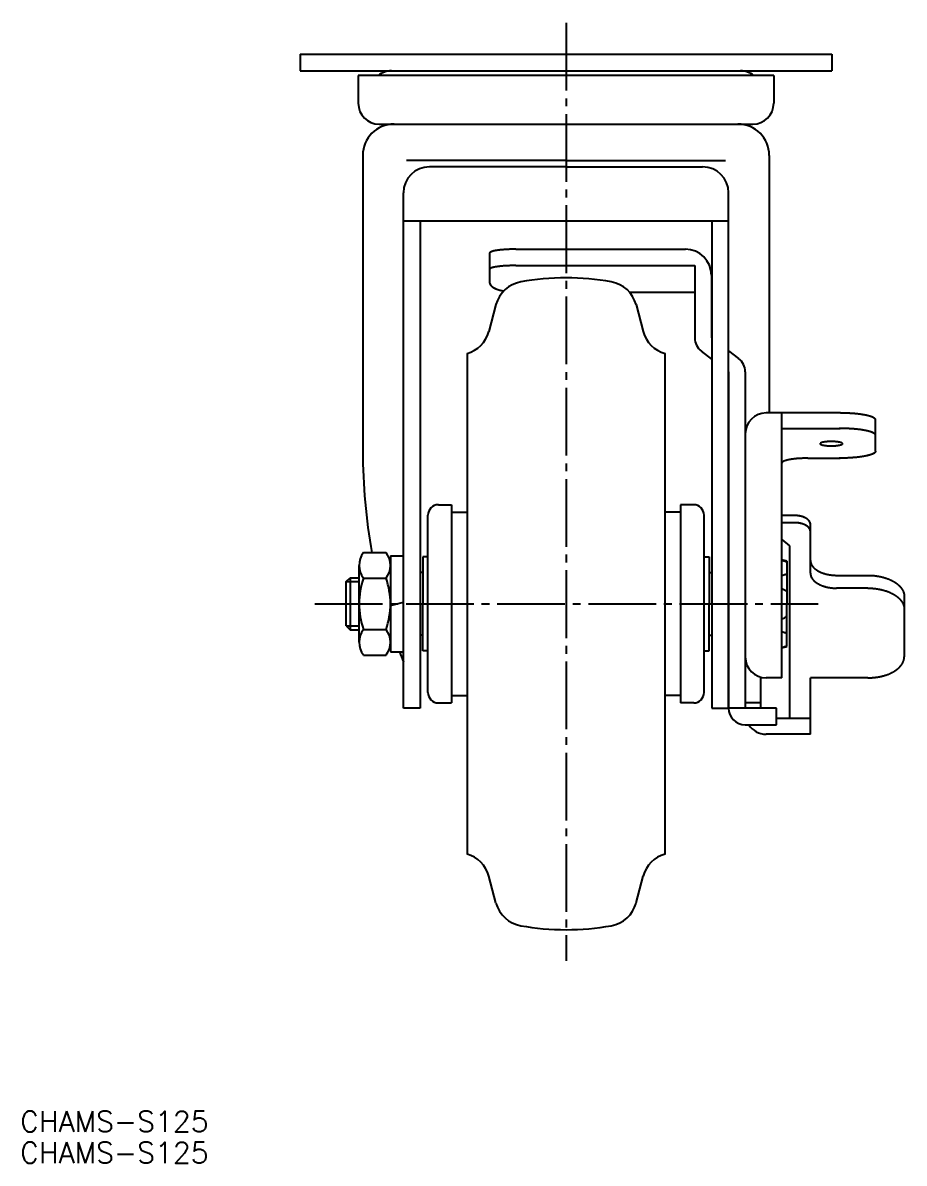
# Model space of a CAD drawing. Extents: x -36 to 385, y 97 to 508.
# Drawn here: x -36.3 to 132.9, y 97 to 315.7 of the extents above; entities that cross this region are included whole.
import ezdxf

# ---------------------------------------------------------------- set-up
doc = ezdxf.new("R2010")
doc.units = 0
doc.linetypes.add('CENTER', pattern=[17.5, 13, -1.5, 1.5, -1.5])
doc.layers.get('0').update_dxf_attribs({"linetype": 'CONTINUOUS'})
doc.layers.add('CENTER', color=1, linetype='CENTER')
doc.styles.get("Standard").update_dxf_attribs({"font": 'txt.shx', "bigfont": '@extfont2.shx'})

msp = doc.modelspace()

# ---------------------------------------------------------------- linework, layer by layer
at = {"color": 7, "linetype": 'CONTINUOUS'}
for p, q in [((16.99, 309.75), (118.99, 309.75)), ((16.99, 309.75), (16.99, 306.55)), ((118.99, 309.75), (118.99, 306.55)), ((16.99, 306.55), (118.99, 306.55)), ((28.12, 305.62), (28.12, 300.32)), ((107.85, 305.62), (28.12, 305.62)), ((107.85, 305.62), (107.85, 300.32)), ((32.12, 296.32), (103.85, 296.32)), ((28.99, 290.32), (28.99, 233.6)), ((67.99, 289.32), (37.39, 289.32)), ((67.99, 289.32), (98.59, 289.32)), ((106.99, 290.32), (106.99, 241.11)), ((67.99, 288.13), (41.79, 288.13)), ((67.99, 288.13), (94.19, 288.13)), ((36.79, 184.32), (36.79, 283.13)), ((99.19, 184.32), (99.19, 283.13)), ((36.79, 277.79), (99.19, 277.79)), ((39.99, 277.79), (39.99, 184.32)), ((95.99, 277.79), (95.99, 184.32)), ((53.39, 265.83), (53.39, 271.62)), ((58.39, 272.33), (90.89, 272.33)), ((58.39, 269.19), (92.69, 269.19)), ((92.69, 269.19), (92.69, 255.32)), ((95.89, 267.33), (95.89, 255.32)), ((80.14, 264.11), (92.69, 264.11)), ((54.54, 261.7), (53.16, 256.54)), ((81.44, 261.7), (82.82, 256.54)), ((95.89, 255.32), (95.99, 255.24)), ((48.99, 252.32), (48.99, 156.32)), ((86.99, 156.32), (86.99, 252.32)), ((95.99, 251.23), (93.96, 252.77)), ((99.19, 252.83), (101.12, 251.37)), ((99.19, 248.82), (99.19, 184.32)), ((102.39, 248.82), (102.39, 184.32)), ((120.59, 240.92), (106.39, 240.92)), ((109.39, 190.12), (109.39, 240.92)), ((127.39, 233.58), (127.39, 239.58)), ((109.39, 237.97), (120.59, 237.97)), ((114.39, 232.25), (120.59, 232.25)), ((43.49, 223.32), (45.99, 223.32)), ((45.99, 223.32), (45.99, 185.32)), ((89.99, 223.32), (89.99, 185.32)), ((92.49, 223.32), (89.99, 223.32)), ((41.49, 187.32), (41.49, 221.32)), ((45.99, 221.92), (48.99, 221.92)), ((89.99, 221.92), (86.99, 221.92)), ((94.49, 187.32), (94.49, 221.32)), ((111.89, 221.25), (109.39, 221.25)), ((111.89, 219.87), (109.39, 219.87)), ((114.89, 210.19), (114.89, 219.7)), ((109.39, 216.64), (110.89, 215.44)), ((110.89, 215.44), (110.89, 182.32)), ((29.11, 214.13), (33.46, 214.13)), ((34.29, 213.52), (34.29, 195.12)), ((34.29, 213.52), (36.79, 213.52)), ((40.49, 213.32), (40.49, 204.32)), ((41.49, 213.32), (40.49, 213.32)), ((94.49, 213.32), (95.49, 213.32)), ((95.49, 213.32), (95.49, 204.32)), ((110.39, 212.52), (110.39, 204.32)), ((28.29, 196.96), (28.29, 211.68)), ((40.49, 210.32), (39.99, 210.32)), ((95.49, 210.32), (95.99, 210.32)), ((110.39, 211.52), (110.39, 204.32)), ((25.79, 208.57), (26.54, 209.32)), ((25.79, 200.07), (25.79, 208.57)), ((26.54, 209.32), (26.54, 199.32)), ((26.54, 209.32), (28.29, 209.32)), ((29.11, 209.23), (33.46, 209.23)), ((119.89, 209.78), (125.89, 209.78)), ((125.89, 207.33), (119.89, 207.33)), ((132.89, 205.77), (132.89, 194.13)), ((34.29, 203.98), (36.79, 204.65)), ((40.49, 195.32), (40.49, 204.32)), ((95.49, 195.32), (95.49, 204.32)), ((110.39, 196.12), (110.39, 204.32)), ((25.79, 200.07), (26.54, 199.32)), ((26.54, 199.32), (28.29, 199.32)), ((29.11, 199.41), (33.46, 199.41)), ((40.49, 198.32), (39.99, 198.32)), ((95.49, 198.32), (95.99, 198.32)), ((34.29, 195.12), (36.79, 195.12)), ((41.49, 195.32), (40.49, 195.32)), ((94.49, 195.32), (95.49, 195.32)), ((29.11, 194.5), (33.46, 194.5)), ((105.39, 184.32), (105.39, 190.25)), ((109.39, 190.12), (106.39, 190.12)), ((125.89, 190.12), (114.89, 190.12)), ((114.89, 179.32), (114.89, 190.12)), ((45.99, 186.72), (48.99, 186.72)), ((89.99, 186.72), (86.99, 186.72)), ((39.99, 184.32), (36.79, 184.32)), ((43.49, 185.32), (45.99, 185.32)), ((92.49, 185.32), (89.99, 185.32)), ((95.99, 184.32), (99.19, 184.32)), ((108.39, 184.32), (99.19, 184.32)), ((105.39, 185.32), (102.39, 185.32)), ((108.39, 181.12), (108.39, 184.32)), ((114.89, 182.32), (108.39, 182.32)), ((102.39, 181.12), (108.39, 181.12)), ((114.89, 179.32), (106.39, 179.32)), ((54.54, 146.94), (53.16, 152.1)), ((81.44, 146.94), (82.82, 152.1))]:
    msp.add_line(p, q, dxfattribs=at)
at = {"color": 3, "linetype": 'CONTINUOUS'}
for p, q in [((25.79, 208.57), (28.29, 208.57)), ((25.79, 200.07), (28.29, 200.07))]:
    msp.add_line(p, q, dxfattribs=at)
at = {"color": 7, "linetype": 'CONTINUOUS'}
for points in [[(109.39, 212.65, -0.024605), (109.8, 212.57, -0.0739), (110.31, 212.36, -0.264449), (110.39, 212.22)], [(110.39, 210.17, -0.264449), (110.31, 210.03, -0.0739), (109.8, 209.82, -0.024605), (109.39, 209.74, -0.024605)], [(109.39, 207.23, -0.044519), (109.8, 207.07, -0.103862), (110.27, 206.7, -0.176531), (110.39, 206.37)], [(109.39, 201.41, 0.044519), (109.8, 201.57, 0.103862), (110.27, 201.94, 0.176531), (110.39, 202.27)], [(110.39, 198.47, 0.264449), (110.31, 198.61, 0.0739), (109.8, 198.82, 0.024605), (109.39, 198.9, 0.024605)], [(109.39, 195.99, 0.024605), (109.8, 196.07, 0.0739), (110.31, 196.28, 0.264449), (110.39, 196.42)]]:
    msp.add_lwpolyline(points, format="xyb", dxfattribs=at)
for points in [[(58.39, 272.33, 0), (58.33, 272.33, 0), (58.27, 272.33, 0), (58.21, 272.33, 0), (58.14, 272.33, 0), (58.08, 272.33, 0), (58.02, 272.33, 0), (57.96, 272.33, 0), (57.9, 272.32, 0), (57.84, 272.32, 0), (57.78, 272.32, 0), (57.72, 272.32, 0), (57.66, 272.32, 0), (57.59, 272.32, 0), (57.53, 272.32, 0), (57.47, 272.32, 0), (57.41, 272.31, 0), (57.35, 272.31, 0), (57.29, 272.31, 0), (57.23, 272.31, 0), (57.17, 272.31, 0), (57.12, 272.31, 0), (57.06, 272.3, 0), (57, 272.3, 0), (56.94, 272.3, 0), (56.88, 272.3, 0), (56.82, 272.29, 0), (56.76, 272.29, 0), (56.7, 272.29, 0), (56.65, 272.28, 0), (56.59, 272.28, 0), (56.53, 272.28, 0), (56.48, 272.27, 0), (56.42, 272.27, 0), (56.36, 272.27, 0), (56.31, 272.26, 0), (56.25, 272.26, 0), (56.2, 272.26, 0), (56.14, 272.25, 0), (56.09, 272.25, 0), (56.03, 272.25, 0), (55.98, 272.24, 0), (55.92, 272.24, 0), (55.87, 272.23, 0), (55.82, 272.23, 0), (55.77, 272.22, 0), (55.71, 272.22, 0), (55.66, 272.21, 0), (55.61, 272.21, 0), (55.56, 272.2, 0), (55.51, 272.2, 0), (55.46, 272.19, 0), (55.41, 272.19, 0), (55.36, 272.18, 0), (55.31, 272.18, 0), (55.27, 272.17, 0), (55.22, 272.17, 0), (55.17, 272.16, 0), (55.12, 272.16, 0), (55.08, 272.15, 0), (55.03, 272.15, 0), (54.99, 272.14, 0), (54.94, 272.13, 0), (54.9, 272.13, 0), (54.85, 272.12, 0), (54.81, 272.12, 0), (54.77, 272.11, 0), (54.73, 272.1, 0), (54.68, 272.1, 0), (54.64, 272.09, 0), (54.6, 272.08, 0), (54.56, 272.08, 0), (54.52, 272.07, 0), (54.49, 272.06, 0), (54.45, 272.06, 0), (54.41, 272.05, 0), (54.37, 272.04, 0), (54.34, 272.04, 0), (54.3, 272.03, 0), (54.27, 272.02, 0), (54.23, 272.01, 0), (54.2, 272.01, 0), (54.16, 272, 0), (54.13, 271.99, 0), (54.1, 271.99, 0), (54.07, 271.98, 0), (54.04, 271.97, 0), (54.01, 271.96, 0), (53.98, 271.95, 0), (53.95, 271.95, 0), (53.92, 271.94, 0), (53.9, 271.93, 0), (53.87, 271.93, 0), (53.84, 271.92, 0), (53.82, 271.91, 0), (53.79, 271.9, 0), (53.77, 271.89, 0), (53.75, 271.88, 0), (53.72, 271.88, 0), (53.7, 271.87, 0), (53.68, 271.86, 0), (53.66, 271.85, 0), (53.64, 271.84, 0), (53.62, 271.84, 0), (53.6, 271.83, 0), (53.59, 271.82, 0), (53.57, 271.81, 0), (53.55, 271.8, 0), (53.54, 271.79, 0), (53.52, 271.79, 0), (53.51, 271.78, 0), (53.5, 271.77, 0), (53.49, 271.76, 0), (53.47, 271.75, 0), (53.46, 271.74, 0), (53.45, 271.74, 0), (53.44, 271.73, 0), (53.43, 271.72, 0), (53.43, 271.71, 0), (53.42, 271.7, 0), (53.41, 271.69, 0), (53.41, 271.68, 0), (53.4, 271.68, 0), (53.4, 271.67, 0), (53.4, 271.66, 0), (53.39, 271.65, 0), (53.39, 271.64, 0), (53.39, 271.63, 0), (53.39, 271.62, 0)], [(58.39, 269.19, 0), (58.33, 269.19, 0), (58.27, 269.19, 0), (58.21, 269.19, 0), (58.14, 269.19, 0), (58.08, 269.19, 0), (58.02, 269.19, 0), (57.96, 269.19, 0), (57.9, 269.19, 0), (57.84, 269.19, 0), (57.78, 269.19, 0), (57.72, 269.19, 0), (57.66, 269.19, 0), (57.59, 269.19, 0), (57.53, 269.18, 0), (57.47, 269.18, 0), (57.41, 269.18, 0), (57.35, 269.18, 0), (57.29, 269.18, 0), (57.23, 269.18, 0), (57.17, 269.17, 0), (57.12, 269.17, 0), (57.06, 269.17, 0), (57, 269.17, 0), (56.94, 269.17, 0), (56.88, 269.16, 0), (56.82, 269.16, 0), (56.76, 269.16, 0), (56.7, 269.15, 0), (56.65, 269.15, 0), (56.59, 269.15, 0), (56.53, 269.14, 0), (56.48, 269.14, 0), (56.42, 269.14, 0), (56.36, 269.13, 0), (56.31, 269.13, 0), (56.25, 269.13, 0), (56.2, 269.12, 0), (56.14, 269.12, 0), (56.09, 269.12, 0), (56.03, 269.11, 0), (55.98, 269.11, 0), (55.92, 269.11, 0), (55.87, 269.1, 0), (55.82, 269.1, 0), (55.77, 269.09, 0), (55.71, 269.09, 0), (55.66, 269.08, 0), (55.61, 269.08, 0), (55.56, 269.07, 0), (55.51, 269.07, 0), (55.46, 269.06, 0), (55.41, 269.06, 0), (55.36, 269.05, 0), (55.31, 269.05, 0), (55.27, 269.04, 0), (55.22, 269.04, 0), (55.17, 269.03, 0), (55.12, 269.03, 0), (55.08, 269.02, 0), (55.03, 269.02, 0), (54.99, 269.01, 0), (54.94, 269, 0), (54.9, 269, 0), (54.85, 268.99, 0), (54.81, 268.99, 0), (54.77, 268.98, 0), (54.73, 268.98, 0), (54.68, 268.97, 0), (54.64, 268.96, 0), (54.6, 268.96, 0), (54.56, 268.95, 0), (54.52, 268.94, 0), (54.49, 268.94, 0), (54.45, 268.93, 0), (54.41, 268.92, 0), (54.37, 268.92, 0), (54.34, 268.91, 0), (54.3, 268.9, 0), (54.27, 268.9, 0), (54.23, 268.89, 0), (54.2, 268.88, 0), (54.16, 268.88, 0), (54.13, 268.87, 0), (54.1, 268.86, 0), (54.07, 268.85, 0), (54.04, 268.85, 0), (54.01, 268.84, 0), (53.98, 268.83, 0), (53.95, 268.82, 0), (53.92, 268.82, 0), (53.9, 268.81, 0), (53.87, 268.8, 0), (53.84, 268.8, 0), (53.82, 268.79, 0), (53.79, 268.78, 0), (53.77, 268.77, 0), (53.75, 268.76, 0), (53.72, 268.76, 0), (53.7, 268.75, 0), (53.68, 268.74, 0), (53.66, 268.73, 0), (53.64, 268.73, 0), (53.62, 268.72, 0), (53.6, 268.71, 0), (53.59, 268.7, 0), (53.57, 268.69, 0), (53.55, 268.68, 0), (53.54, 268.68, 0), (53.52, 268.67, 0), (53.51, 268.66, 0), (53.5, 268.65, 0), (53.49, 268.64, 0), (53.47, 268.63, 0), (53.46, 268.63, 0), (53.45, 268.62, 0), (53.44, 268.61, 0), (53.43, 268.6, 0), (53.43, 268.59, 0), (53.42, 268.58, 0), (53.41, 268.58, 0), (53.41, 268.57, 0), (53.4, 268.56, 0), (53.4, 268.55, 0), (53.4, 268.54, 0), (53.39, 268.54, 0), (53.39, 268.53, 0), (53.39, 268.52, 0), (53.39, 268.51, 0)], [(53.39, 265.83, 0), (53.39, 265.82, 0), (53.39, 265.81, 0), (53.39, 265.79, 0), (53.39, 265.78, 0), (53.39, 265.76, 0), (53.4, 265.75, 0), (53.4, 265.73, 0), (53.4, 265.72, 0), (53.4, 265.7, 0), (53.41, 265.69, 0), (53.41, 265.68, 0), (53.41, 265.66, 0), (53.42, 265.65, 0), (53.42, 265.63, 0), (53.43, 265.62, 0), (53.43, 265.6, 0), (53.44, 265.59, 0), (53.45, 265.57, 0), (53.45, 265.56, 0), (53.46, 265.55, 0), (53.47, 265.53, 0), (53.47, 265.52, 0), (53.48, 265.5, 0), (53.49, 265.49, 0), (53.5, 265.48, 0), (53.51, 265.46, 0), (53.52, 265.45, 0), (53.53, 265.43, 0), (53.54, 265.42, 0), (53.55, 265.4, 0), (53.56, 265.39, 0), (53.57, 265.38, 0), (53.58, 265.36, 0), (53.59, 265.35, 0), (53.6, 265.33, 0), (53.62, 265.32, 0), (53.63, 265.31, 0), (53.64, 265.29, 0), (53.66, 265.28, 0), (53.67, 265.27, 0), (53.68, 265.25, 0), (53.7, 265.24, 0), (53.71, 265.23, 0), (53.73, 265.21, 0), (53.74, 265.2, 0), (53.76, 265.19, 0), (53.78, 265.17, 0), (53.79, 265.16, 0), (53.81, 265.14, 0), (53.83, 265.13, 0), (53.84, 265.12, 0), (53.86, 265.11, 0), (53.88, 265.09, 0), (53.9, 265.08, 0), (53.92, 265.07, 0), (53.94, 265.05, 0), (53.95, 265.04, 0), (53.97, 265.03, 0), (53.99, 265.01, 0), (54.01, 265, 0), (54.03, 264.99, 0), (54.06, 264.98, 0), (54.08, 264.96, 0), (54.1, 264.95, 0), (54.12, 264.94, 0), (54.14, 264.93, 0), (54.16, 264.91, 0), (54.19, 264.9, 0), (54.21, 264.89, 0), (54.23, 264.88, 0), (54.26, 264.87, 0), (54.28, 264.85, 0), (54.3, 264.84, 0), (54.33, 264.83, 0), (54.35, 264.82, 0), (54.38, 264.81, 0), (54.4, 264.8, 0), (54.43, 264.78, 0), (54.46, 264.77, 0), (54.48, 264.76, 0), (54.51, 264.75, 0), (54.54, 264.74, 0), (54.56, 264.73, 0), (54.59, 264.72, 0), (54.62, 264.7, 0), (54.64, 264.69, 0), (54.67, 264.68, 0), (54.7, 264.67, 0), (54.73, 264.66, 0), (54.76, 264.65, 0), (54.79, 264.64, 0), (54.82, 264.63, 0), (54.85, 264.62, 0), (54.88, 264.61, 0), (54.91, 264.6, 0), (54.94, 264.59, 0), (54.97, 264.58, 0), (55, 264.57, 0), (55.03, 264.56, 0), (55.06, 264.55, 0), (55.09, 264.54, 0), (55.12, 264.53, 0), (55.16, 264.52, 0), (55.19, 264.51, 0), (55.22, 264.5, 0), (55.25, 264.49, 0), (55.29, 264.49, 0), (55.32, 264.48, 0), (55.35, 264.47, 0), (55.39, 264.46, 0), (55.42, 264.45, 0), (55.45, 264.44, 0), (55.49, 264.43, 0), (55.52, 264.43, 0), (55.56, 264.42, 0), (55.59, 264.41, 0), (55.63, 264.4, 0), (55.66, 264.39, 0), (55.7, 264.38, 0), (55.73, 264.38, 0), (55.77, 264.37, 0), (55.8, 264.36, 0), (55.84, 264.35, 0), (55.88, 264.35, 0), (55.91, 264.34, 0), (55.95, 264.33, 0), (55.99, 264.32, 0), (56.02, 264.32, 0)], [(127.39, 239.58, 0), (127.39, 239.6, 0), (127.39, 239.61, 0), (127.39, 239.63, 0), (127.38, 239.65, 0), (127.38, 239.66, 0), (127.37, 239.68, 0), (127.36, 239.69, 0), (127.36, 239.71, 0), (127.35, 239.73, 0), (127.34, 239.74, 0), (127.33, 239.76, 0), (127.31, 239.78, 0), (127.3, 239.79, 0), (127.29, 239.81, 0), (127.27, 239.82, 0), (127.25, 239.84, 0), (127.24, 239.86, 0), (127.22, 239.87, 0), (127.2, 239.89, 0), (127.18, 239.91, 0), (127.16, 239.92, 0), (127.14, 239.94, 0), (127.11, 239.95, 0), (127.09, 239.97, 0), (127.06, 239.98, 0), (127.04, 240, 0), (127.01, 240.01, 0), (126.98, 240.03, 0), (126.95, 240.05, 0), (126.92, 240.06, 0), (126.89, 240.08, 0), (126.86, 240.09, 0), (126.82, 240.11, 0), (126.79, 240.12, 0), (126.75, 240.14, 0), (126.72, 240.15, 0), (126.68, 240.17, 0), (126.64, 240.18, 0), (126.6, 240.2, 0), (126.56, 240.21, 0), (126.52, 240.22, 0), (126.48, 240.24, 0), (126.44, 240.25, 0), (126.39, 240.27, 0), (126.35, 240.28, 0), (126.3, 240.29, 0), (126.26, 240.31, 0), (126.21, 240.32, 0), (126.16, 240.34, 0), (126.11, 240.35, 0), (126.06, 240.36, 0), (126.01, 240.38, 0), (125.96, 240.39, 0), (125.91, 240.4, 0), (125.85, 240.41, 0), (125.8, 240.43, 0), (125.75, 240.44, 0), (125.69, 240.45, 0), (125.63, 240.47, 0), (125.58, 240.48, 0), (125.52, 240.49, 0), (125.46, 240.5, 0), (125.4, 240.51, 0), (125.34, 240.53, 0), (125.28, 240.54, 0), (125.22, 240.55, 0), (125.15, 240.56, 0), (125.09, 240.57, 0), (125.03, 240.58, 0), (124.96, 240.59, 0), (124.9, 240.6, 0), (124.83, 240.61, 0), (124.76, 240.62, 0), (124.7, 240.63, 0), (124.63, 240.64, 0), (124.56, 240.65, 0), (124.49, 240.66, 0), (124.42, 240.67, 0), (124.35, 240.68, 0), (124.28, 240.69, 0), (124.21, 240.7, 0), (124.13, 240.71, 0), (124.06, 240.72, 0), (123.99, 240.73, 0), (123.91, 240.74, 0), (123.84, 240.74, 0), (123.77, 240.75, 0), (123.69, 240.76, 0), (123.61, 240.77, 0), (123.54, 240.77, 0), (123.46, 240.78, 0), (123.38, 240.79, 0), (123.3, 240.79, 0), (123.23, 240.8, 0), (123.15, 240.81, 0), (123.07, 240.81, 0), (122.99, 240.82, 0), (122.91, 240.83, 0), (122.83, 240.83, 0), (122.75, 240.84, 0), (122.67, 240.84, 0), (122.58, 240.85, 0), (122.5, 240.85, 0), (122.42, 240.86, 0), (122.34, 240.86, 0), (122.26, 240.87, 0), (122.17, 240.87, 0), (122.09, 240.88, 0), (122.01, 240.88, 0), (121.92, 240.88, 0), (121.84, 240.89, 0), (121.75, 240.89, 0), (121.67, 240.89, 0), (121.59, 240.9, 0), (121.5, 240.9, 0), (121.42, 240.9, 0), (121.33, 240.9, 0), (121.25, 240.91, 0), (121.16, 240.91, 0), (121.08, 240.91, 0), (120.99, 240.91, 0), (120.9, 240.91, 0), (120.82, 240.91, 0), (120.73, 240.91, 0), (120.65, 240.92, 0), (120.56, 240.92, 0), (120.47, 240.92, 0), (120.39, 240.92, 0)], [(127.39, 236.64, 0), (127.39, 236.65, 0), (127.39, 236.67, 0), (127.39, 236.69, 0), (127.38, 236.7, 0), (127.38, 236.72, 0), (127.37, 236.73, 0), (127.36, 236.75, 0), (127.36, 236.77, 0), (127.35, 236.78, 0), (127.34, 236.8, 0), (127.33, 236.82, 0), (127.31, 236.83, 0), (127.3, 236.85, 0), (127.29, 236.86, 0), (127.27, 236.88, 0), (127.25, 236.9, 0), (127.24, 236.91, 0), (127.22, 236.93, 0), (127.2, 236.94, 0), (127.18, 236.96, 0), (127.16, 236.98, 0), (127.14, 236.99, 0), (127.11, 237.01, 0), (127.09, 237.02, 0), (127.06, 237.04, 0), (127.04, 237.06, 0), (127.01, 237.07, 0), (126.98, 237.09, 0), (126.95, 237.1, 0), (126.92, 237.12, 0), (126.89, 237.13, 0), (126.86, 237.15, 0), (126.82, 237.16, 0), (126.79, 237.18, 0), (126.75, 237.19, 0), (126.72, 237.21, 0), (126.68, 237.22, 0), (126.64, 237.24, 0), (126.6, 237.25, 0), (126.56, 237.27, 0), (126.52, 237.28, 0), (126.48, 237.29, 0), (126.44, 237.31, 0), (126.39, 237.32, 0), (126.35, 237.34, 0), (126.3, 237.35, 0), (126.26, 237.36, 0), (126.21, 237.38, 0), (126.16, 237.39, 0), (126.11, 237.41, 0), (126.06, 237.42, 0), (126.01, 237.43, 0), (125.96, 237.44, 0), (125.91, 237.46, 0), (125.85, 237.47, 0), (125.8, 237.48, 0), (125.75, 237.5, 0), (125.69, 237.51, 0), (125.63, 237.52, 0), (125.58, 237.53, 0), (125.52, 237.54, 0), (125.46, 237.56, 0), (125.4, 237.57, 0), (125.34, 237.58, 0), (125.28, 237.59, 0), (125.22, 237.6, 0), (125.15, 237.61, 0), (125.09, 237.63, 0), (125.03, 237.64, 0), (124.96, 237.65, 0), (124.9, 237.66, 0), (124.83, 237.67, 0), (124.76, 237.68, 0), (124.7, 237.69, 0), (124.63, 237.7, 0), (124.56, 237.71, 0), (124.49, 237.72, 0), (124.42, 237.73, 0), (124.35, 237.74, 0), (124.28, 237.75, 0), (124.21, 237.75, 0), (124.13, 237.76, 0), (124.06, 237.77, 0), (123.99, 237.78, 0), (123.91, 237.79, 0), (123.84, 237.8, 0), (123.77, 237.81, 0), (123.69, 237.81, 0), (123.61, 237.82, 0), (123.54, 237.83, 0), (123.46, 237.84, 0), (123.38, 237.84, 0), (123.3, 237.85, 0), (123.23, 237.86, 0), (123.15, 237.86, 0), (123.07, 237.87, 0), (122.99, 237.88, 0), (122.91, 237.88, 0), (122.83, 237.89, 0), (122.75, 237.89, 0), (122.67, 237.9, 0), (122.58, 237.9, 0), (122.5, 237.91, 0), (122.42, 237.91, 0), (122.34, 237.92, 0), (122.26, 237.92, 0), (122.17, 237.93, 0), (122.09, 237.93, 0), (122.01, 237.94, 0), (121.92, 237.94, 0), (121.84, 237.94, 0), (121.75, 237.95, 0), (121.67, 237.95, 0), (121.59, 237.95, 0), (121.5, 237.96, 0), (121.42, 237.96, 0), (121.33, 237.96, 0), (121.25, 237.96, 0), (121.16, 237.96, 0), (121.08, 237.97, 0), (120.99, 237.97, 0), (120.9, 237.97, 0), (120.82, 237.97, 0), (120.73, 237.97, 0), (120.65, 237.97, 0), (120.56, 237.97, 0), (120.47, 237.97, 0), (120.39, 237.97, 0)], [(116.74, 235.03, 0), (116.74, 235.01, 0), (116.75, 234.99, 0), (116.76, 234.97, 0), (116.78, 234.95, 0), (116.8, 234.93, 0), (116.83, 234.91, 0), (116.86, 234.9, 0), (116.9, 234.88, 0), (116.95, 234.86, 0), (116.99, 234.84, 0), (117.05, 234.82, 0), (117.1, 234.81, 0), (117.16, 234.79, 0), (117.23, 234.77, 0), (117.3, 234.76, 0), (117.37, 234.74, 0), (117.44, 234.73, 0), (117.53, 234.72, 0), (117.61, 234.7, 0), (117.69, 234.69, 0), (117.78, 234.68, 0), (117.88, 234.67, 0), (117.97, 234.66, 0), (118.07, 234.65, 0), (118.17, 234.65, 0), (118.27, 234.64, 0), (118.37, 234.63, 0), (118.47, 234.63, 0), (118.57, 234.63, 0), (118.68, 234.62, 0), (118.78, 234.62, 0), (118.89, 234.62, 0), (119, 234.62, 0), (119.1, 234.62, 0), (119.2, 234.63, 0), (119.31, 234.63, 0), (119.41, 234.63, 0), (119.51, 234.64, 0), (119.61, 234.65, 0), (119.71, 234.65, 0), (119.81, 234.66, 0), (119.9, 234.67, 0), (120, 234.68, 0), (120.08, 234.69, 0), (120.17, 234.7, 0), (120.25, 234.72, 0), (120.33, 234.73, 0), (120.41, 234.74, 0), (120.48, 234.76, 0), (120.55, 234.77, 0), (120.62, 234.79, 0), (120.68, 234.81, 0), (120.73, 234.82, 0), (120.78, 234.84, 0), (120.83, 234.86, 0), (120.88, 234.88, 0), (120.91, 234.9, 0), (120.95, 234.91, 0), (120.97, 234.93, 0), (121, 234.95, 0), (121.02, 234.97, 0), (121.03, 234.99, 0), (121.04, 235.01, 0), (121.04, 235.03, 0), (121.04, 235.05, 0), (121.03, 235.07, 0), (121.02, 235.09, 0), (121, 235.11, 0), (120.97, 235.13, 0), (120.95, 235.15, 0), (120.91, 235.17, 0), (120.88, 235.19, 0), (120.83, 235.21, 0), (120.78, 235.23, 0), (120.73, 235.24, 0), (120.68, 235.26, 0), (120.62, 235.28, 0), (120.55, 235.29, 0), (120.48, 235.31, 0), (120.41, 235.32, 0), (120.33, 235.34, 0), (120.25, 235.35, 0), (120.17, 235.36, 0), (120.08, 235.37, 0), (120, 235.38, 0), (119.9, 235.4, 0), (119.81, 235.4, 0), (119.71, 235.41, 0), (119.61, 235.42, 0), (119.51, 235.43, 0), (119.41, 235.43, 0), (119.31, 235.44, 0), (119.2, 235.44, 0), (119.1, 235.44, 0), (119, 235.44, 0), (118.89, 235.44, 0), (118.78, 235.44, 0), (118.68, 235.44, 0), (118.57, 235.44, 0), (118.47, 235.44, 0), (118.37, 235.43, 0), (118.27, 235.43, 0), (118.17, 235.42, 0), (118.07, 235.41, 0), (117.97, 235.4, 0), (117.88, 235.4, 0), (117.78, 235.38, 0), (117.69, 235.37, 0), (117.61, 235.36, 0), (117.53, 235.35, 0), (117.44, 235.34, 0), (117.37, 235.32, 0), (117.3, 235.31, 0), (117.23, 235.29, 0), (117.16, 235.28, 0), (117.1, 235.26, 0), (117.05, 235.24, 0), (116.99, 235.23, 0), (116.95, 235.21, 0), (116.9, 235.19, 0), (116.86, 235.17, 0), (116.83, 235.15, 0), (116.8, 235.13, 0), (116.78, 235.11, 0), (116.76, 235.09, 0), (116.75, 235.07, 0), (116.74, 235.05, 0), (116.74, 235.03, 0)], [(114.39, 232.25, 0), (114.33, 232.25, 0), (114.27, 232.25, 0), (114.2, 232.25, 0), (114.14, 232.25, 0), (114.08, 232.25, 0), (114.02, 232.25, 0), (113.96, 232.24, 0), (113.9, 232.24, 0), (113.84, 232.24, 0), (113.78, 232.24, 0), (113.72, 232.24, 0), (113.66, 232.24, 0), (113.59, 232.24, 0), (113.53, 232.23, 0), (113.47, 232.23, 0), (113.41, 232.23, 0), (113.35, 232.23, 0), (113.29, 232.22, 0), (113.23, 232.22, 0), (113.17, 232.22, 0), (113.11, 232.22, 0), (113.06, 232.21, 0), (113, 232.21, 0), (112.94, 232.21, 0), (112.88, 232.2, 0), (112.82, 232.2, 0), (112.76, 232.19, 0), (112.7, 232.19, 0), (112.65, 232.19, 0), (112.59, 232.18, 0), (112.53, 232.18, 0), (112.48, 232.18, 0), (112.42, 232.17, 0), (112.36, 232.16, 0), (112.31, 232.16, 0), (112.25, 232.16, 0), (112.2, 232.15, 0), (112.14, 232.15, 0), (112.09, 232.14, 0), (112.03, 232.13, 0), (111.98, 232.13, 0), (111.92, 232.12, 0), (111.87, 232.12, 0), (111.82, 232.11, 0), (111.77, 232.1, 0), (111.71, 232.1, 0), (111.66, 232.09, 0), (111.61, 232.09, 0), (111.56, 232.08, 0), (111.51, 232.07, 0), (111.46, 232.07, 0), (111.41, 232.06, 0), (111.36, 232.05, 0), (111.31, 232.04, 0), (111.27, 232.04, 0), (111.22, 232.03, 0), (111.17, 232.02, 0), (111.12, 232.02, 0), (111.08, 232.01, 0), (111.03, 232, 0), (110.99, 231.99, 0), (110.94, 231.98, 0), (110.9, 231.98, 0), (110.85, 231.97, 0), (110.81, 231.96, 0), (110.77, 231.95, 0), (110.73, 231.94, 0), (110.69, 231.93, 0), (110.64, 231.93, 0), (110.6, 231.92, 0), (110.56, 231.91, 0), (110.52, 231.9, 0), (110.49, 231.89, 0), (110.45, 231.88, 0), (110.41, 231.87, 0), (110.37, 231.86, 0), (110.34, 231.85, 0), (110.3, 231.84, 0), (110.27, 231.83, 0), (110.23, 231.82, 0), (110.2, 231.81, 0), (110.17, 231.8, 0), (110.13, 231.79, 0), (110.1, 231.78, 0), (110.07, 231.77, 0), (110.04, 231.76, 0), (110.01, 231.75, 0), (109.98, 231.74, 0), (109.95, 231.73, 0), (109.92, 231.72, 0), (109.9, 231.71, 0), (109.87, 231.7, 0), (109.84, 231.69, 0), (109.82, 231.68, 0), (109.79, 231.67, 0), (109.77, 231.66, 0), (109.75, 231.65, 0), (109.72, 231.64, 0), (109.7, 231.63, 0), (109.68, 231.62, 0), (109.66, 231.6, 0), (109.64, 231.59, 0), (109.62, 231.58, 0), (109.61, 231.57, 0), (109.59, 231.56, 0), (109.57, 231.55, 0), (109.55, 231.54, 0), (109.54, 231.53, 0), (109.53, 231.51, 0), (109.51, 231.5, 0), (109.5, 231.49, 0), (109.48, 231.48, 0), (109.47, 231.47, 0), (109.46, 231.46, 0), (109.45, 231.44, 0), (109.44, 231.43, 0), (109.44, 231.42, 0), (109.43, 231.41, 0), (109.42, 231.4, 0), (109.41, 231.39, 0), (109.41, 231.38, 0), (109.4, 231.36, 0), (109.4, 231.35, 0), (109.39, 231.34, 0), (109.39, 231.33, 0), (109.39, 231.32, 0), (109.39, 231.31, 0), (109.39, 231.29, 0)], [(127.39, 233.58, 0), (127.39, 233.57, 0), (127.39, 233.55, 0), (127.39, 233.53, 0), (127.38, 233.52, 0), (127.38, 233.5, 0), (127.37, 233.49, 0), (127.36, 233.47, 0), (127.36, 233.45, 0), (127.35, 233.44, 0), (127.34, 233.42, 0), (127.33, 233.4, 0), (127.31, 233.39, 0), (127.3, 233.37, 0), (127.29, 233.35, 0), (127.27, 233.34, 0), (127.25, 233.32, 0), (127.24, 233.31, 0), (127.22, 233.29, 0), (127.2, 233.27, 0), (127.18, 233.26, 0), (127.16, 233.24, 0), (127.14, 233.23, 0), (127.11, 233.21, 0), (127.09, 233.19, 0), (127.06, 233.18, 0), (127.04, 233.16, 0), (127.01, 233.15, 0), (126.98, 233.13, 0), (126.95, 233.12, 0), (126.92, 233.1, 0), (126.89, 233.09, 0), (126.86, 233.07, 0), (126.82, 233.06, 0), (126.79, 233.04, 0), (126.75, 233.03, 0), (126.72, 233.01, 0), (126.68, 233, 0), (126.64, 232.98, 0), (126.6, 232.97, 0), (126.56, 232.95, 0), (126.52, 232.94, 0), (126.48, 232.93, 0), (126.44, 232.91, 0), (126.39, 232.9, 0), (126.35, 232.88, 0), (126.3, 232.87, 0), (126.26, 232.85, 0), (126.21, 232.84, 0), (126.16, 232.83, 0), (126.11, 232.81, 0), (126.06, 232.8, 0), (126.01, 232.79, 0), (125.96, 232.77, 0), (125.91, 232.76, 0), (125.85, 232.75, 0), (125.8, 232.74, 0), (125.75, 232.72, 0), (125.69, 232.71, 0), (125.63, 232.7, 0), (125.58, 232.69, 0), (125.52, 232.67, 0), (125.46, 232.66, 0), (125.4, 232.65, 0), (125.34, 232.64, 0), (125.28, 232.63, 0), (125.22, 232.62, 0), (125.15, 232.6, 0), (125.09, 232.59, 0), (125.03, 232.58, 0), (124.96, 232.57, 0), (124.9, 232.56, 0), (124.83, 232.55, 0), (124.76, 232.54, 0), (124.7, 232.53, 0), (124.63, 232.52, 0), (124.56, 232.51, 0), (124.49, 232.5, 0), (124.42, 232.49, 0), (124.35, 232.48, 0), (124.28, 232.47, 0), (124.21, 232.46, 0), (124.13, 232.46, 0), (124.06, 232.45, 0), (123.99, 232.44, 0), (123.91, 232.43, 0), (123.84, 232.42, 0), (123.77, 232.41, 0), (123.69, 232.41, 0), (123.61, 232.4, 0), (123.54, 232.39, 0), (123.46, 232.38, 0), (123.38, 232.38, 0), (123.3, 232.37, 0), (123.23, 232.36, 0), (123.15, 232.35, 0), (123.07, 232.35, 0), (122.99, 232.34, 0), (122.91, 232.34, 0), (122.83, 232.33, 0), (122.75, 232.32, 0), (122.67, 232.32, 0), (122.58, 232.31, 0), (122.5, 232.31, 0), (122.42, 232.31, 0), (122.34, 232.3, 0), (122.26, 232.3, 0), (122.17, 232.29, 0), (122.09, 232.29, 0), (122.01, 232.28, 0), (121.92, 232.28, 0), (121.84, 232.28, 0), (121.75, 232.27, 0), (121.67, 232.27, 0), (121.59, 232.27, 0), (121.5, 232.26, 0), (121.42, 232.26, 0), (121.33, 232.26, 0), (121.25, 232.26, 0), (121.16, 232.25, 0), (121.08, 232.25, 0), (120.99, 232.25, 0), (120.9, 232.25, 0), (120.82, 232.25, 0), (120.73, 232.25, 0), (120.65, 232.25, 0), (120.56, 232.25, 0), (120.47, 232.25, 0), (120.39, 232.25, 0)], [(114.89, 219.53, 0), (114.89, 219.56, 0), (114.89, 219.58, 0), (114.89, 219.6, 0), (114.89, 219.62, 0), (114.88, 219.64, 0), (114.88, 219.66, 0), (114.88, 219.68, 0), (114.88, 219.7, 0), (114.87, 219.72, 0), (114.87, 219.75, 0), (114.86, 219.77, 0), (114.86, 219.79, 0), (114.85, 219.81, 0), (114.84, 219.83, 0), (114.84, 219.85, 0), (114.83, 219.87, 0), (114.82, 219.89, 0), (114.82, 219.91, 0), (114.81, 219.93, 0), (114.8, 219.95, 0), (114.79, 219.97, 0), (114.78, 219.99, 0), (114.77, 220.01, 0), (114.76, 220.03, 0), (114.75, 220.05, 0), (114.74, 220.07, 0), (114.73, 220.09, 0), (114.71, 220.11, 0), (114.7, 220.13, 0), (114.69, 220.15, 0), (114.67, 220.17, 0), (114.66, 220.19, 0), (114.65, 220.21, 0), (114.63, 220.23, 0), (114.62, 220.25, 0), (114.6, 220.27, 0), (114.58, 220.29, 0), (114.57, 220.31, 0), (114.55, 220.33, 0), (114.53, 220.34, 0), (114.52, 220.36, 0), (114.5, 220.38, 0), (114.48, 220.4, 0), (114.46, 220.42, 0), (114.44, 220.44, 0), (114.42, 220.46, 0), (114.4, 220.47, 0), (114.38, 220.49, 0), (114.36, 220.51, 0), (114.34, 220.53, 0), (114.32, 220.54, 0), (114.3, 220.56, 0), (114.28, 220.58, 0), (114.25, 220.59, 0), (114.23, 220.61, 0), (114.21, 220.63, 0), (114.19, 220.64, 0), (114.16, 220.66, 0), (114.14, 220.67, 0), (114.11, 220.69, 0), (114.09, 220.71, 0), (114.06, 220.72, 0), (114.04, 220.74, 0), (114.01, 220.75, 0), (113.98, 220.77, 0), (113.96, 220.78, 0), (113.93, 220.79, 0), (113.9, 220.81, 0), (113.88, 220.82, 0), (113.85, 220.84, 0), (113.82, 220.85, 0), (113.79, 220.86, 0), (113.76, 220.88, 0), (113.73, 220.89, 0), (113.71, 220.9, 0), (113.68, 220.92, 0), (113.65, 220.93, 0), (113.62, 220.94, 0), (113.59, 220.95, 0), (113.56, 220.97, 0), (113.53, 220.98, 0), (113.49, 220.99, 0), (113.46, 221, 0), (113.43, 221.01, 0), (113.4, 221.02, 0), (113.37, 221.03, 0), (113.34, 221.04, 0), (113.3, 221.05, 0), (113.27, 221.06, 0), (113.24, 221.07, 0), (113.2, 221.08, 0), (113.17, 221.09, 0), (113.14, 221.1, 0), (113.11, 221.11, 0), (113.07, 221.12, 0), (113.04, 221.12, 0), (113, 221.13, 0), (112.97, 221.14, 0), (112.94, 221.15, 0), (112.9, 221.15, 0), (112.86, 221.16, 0), (112.83, 221.17, 0), (112.8, 221.18, 0), (112.76, 221.18, 0), (112.72, 221.19, 0), (112.69, 221.19, 0), (112.65, 221.2, 0), (112.62, 221.2, 0), (112.58, 221.21, 0), (112.55, 221.21, 0), (112.51, 221.22, 0), (112.47, 221.22, 0), (112.44, 221.23, 0), (112.4, 221.23, 0), (112.37, 221.23, 0), (112.33, 221.24, 0), (112.29, 221.24, 0), (112.26, 221.24, 0), (112.22, 221.24, 0), (112.18, 221.25, 0), (112.15, 221.25, 0), (112.11, 221.25, 0), (112.07, 221.25, 0), (112.04, 221.25, 0), (112, 221.25, 0), (111.96, 221.25, 0), (111.93, 221.25, 0), (111.89, 221.25, 0)], [(114.89, 218.15, 0), (114.89, 218.17, 0), (114.89, 218.19, 0), (114.89, 218.22, 0), (114.89, 218.24, 0), (114.88, 218.26, 0), (114.88, 218.28, 0), (114.88, 218.3, 0), (114.88, 218.32, 0), (114.87, 218.34, 0), (114.87, 218.36, 0), (114.86, 218.38, 0), (114.86, 218.41, 0), (114.85, 218.43, 0), (114.84, 218.45, 0), (114.84, 218.47, 0), (114.83, 218.49, 0), (114.82, 218.51, 0), (114.82, 218.53, 0), (114.81, 218.55, 0), (114.8, 218.57, 0), (114.79, 218.59, 0), (114.78, 218.61, 0), (114.77, 218.63, 0), (114.76, 218.65, 0), (114.75, 218.67, 0), (114.74, 218.69, 0), (114.73, 218.71, 0), (114.71, 218.73, 0), (114.7, 218.75, 0), (114.69, 218.77, 0), (114.67, 218.79, 0), (114.66, 218.81, 0), (114.65, 218.83, 0), (114.63, 218.85, 0), (114.62, 218.87, 0), (114.6, 218.89, 0), (114.58, 218.91, 0), (114.57, 218.93, 0), (114.55, 218.95, 0), (114.53, 218.96, 0), (114.52, 218.98, 0), (114.5, 219, 0), (114.48, 219.02, 0), (114.46, 219.04, 0), (114.44, 219.06, 0), (114.42, 219.07, 0), (114.4, 219.09, 0), (114.38, 219.11, 0), (114.36, 219.13, 0), (114.34, 219.14, 0), (114.32, 219.16, 0), (114.3, 219.18, 0), (114.28, 219.19, 0), (114.25, 219.21, 0), (114.23, 219.23, 0), (114.21, 219.25, 0), (114.19, 219.26, 0), (114.16, 219.28, 0), (114.14, 219.29, 0), (114.11, 219.31, 0), (114.09, 219.32, 0), (114.06, 219.34, 0), (114.04, 219.35, 0), (114.01, 219.37, 0), (113.98, 219.38, 0), (113.96, 219.4, 0), (113.93, 219.41, 0), (113.9, 219.43, 0), (113.88, 219.44, 0), (113.85, 219.46, 0), (113.82, 219.47, 0), (113.79, 219.48, 0), (113.76, 219.5, 0), (113.73, 219.51, 0), (113.71, 219.52, 0), (113.68, 219.53, 0), (113.65, 219.55, 0), (113.62, 219.56, 0), (113.59, 219.57, 0), (113.56, 219.58, 0), (113.53, 219.6, 0), (113.49, 219.61, 0), (113.46, 219.62, 0), (113.43, 219.63, 0), (113.4, 219.64, 0), (113.37, 219.65, 0), (113.34, 219.66, 0), (113.3, 219.67, 0), (113.27, 219.68, 0), (113.24, 219.69, 0), (113.2, 219.7, 0), (113.17, 219.71, 0), (113.14, 219.72, 0), (113.11, 219.73, 0), (113.07, 219.74, 0), (113.04, 219.74, 0), (113, 219.75, 0), (112.97, 219.76, 0), (112.94, 219.77, 0), (112.9, 219.77, 0), (112.86, 219.78, 0), (112.83, 219.79, 0), (112.8, 219.79, 0), (112.76, 219.8, 0), (112.72, 219.81, 0), (112.69, 219.81, 0), (112.65, 219.82, 0), (112.62, 219.82, 0), (112.58, 219.83, 0), (112.55, 219.83, 0), (112.51, 219.84, 0), (112.47, 219.84, 0), (112.44, 219.84, 0), (112.4, 219.85, 0), (112.37, 219.85, 0), (112.33, 219.85, 0), (112.29, 219.86, 0), (112.26, 219.86, 0), (112.22, 219.86, 0), (112.18, 219.87, 0), (112.15, 219.87, 0), (112.11, 219.87, 0), (112.07, 219.87, 0), (112.04, 219.87, 0), (112, 219.87, 0), (111.96, 219.87, 0), (111.93, 219.87, 0), (111.89, 219.87, 0)], [(114.89, 212.65, 0), (114.89, 212.62, 0), (114.89, 212.58, 0), (114.89, 212.55, 0), (114.89, 212.51, 0), (114.9, 212.47, 0), (114.9, 212.44, 0), (114.91, 212.41, 0), (114.91, 212.37, 0), (114.92, 212.34, 0), (114.93, 212.3, 0), (114.94, 212.26, 0), (114.94, 212.23, 0), (114.95, 212.2, 0), (114.96, 212.16, 0), (114.97, 212.13, 0), (114.98, 212.09, 0), (115, 212.06, 0), (115.01, 212.02, 0), (115.03, 211.99, 0), (115.04, 211.95, 0), (115.05, 211.92, 0), (115.07, 211.89, 0), (115.09, 211.85, 0), (115.11, 211.82, 0), (115.12, 211.78, 0), (115.14, 211.75, 0), (115.16, 211.72, 0), (115.18, 211.69, 0), (115.2, 211.65, 0), (115.22, 211.62, 0), (115.25, 211.59, 0), (115.27, 211.55, 0), (115.29, 211.52, 0), (115.32, 211.49, 0), (115.34, 211.46, 0), (115.37, 211.43, 0), (115.4, 211.39, 0), (115.42, 211.36, 0), (115.45, 211.33, 0), (115.48, 211.3, 0), (115.51, 211.27, 0), (115.54, 211.24, 0), (115.57, 211.21, 0), (115.6, 211.18, 0), (115.63, 211.15, 0), (115.67, 211.12, 0), (115.7, 211.09, 0), (115.73, 211.06, 0), (115.77, 211.03, 0), (115.8, 211, 0), (115.84, 210.97, 0), (115.87, 210.94, 0), (115.91, 210.91, 0), (115.95, 210.89, 0), (115.99, 210.86, 0), (116.02, 210.83, 0), (116.06, 210.81, 0), (116.1, 210.78, 0), (116.14, 210.75, 0), (116.19, 210.72, 0), (116.23, 210.7, 0), (116.27, 210.67, 0), (116.31, 210.65, 0), (116.35, 210.62, 0), (116.4, 210.6, 0), (116.44, 210.57, 0), (116.49, 210.55, 0), (116.53, 210.53, 0), (116.58, 210.5, 0), (116.62, 210.48, 0), (116.67, 210.46, 0), (116.72, 210.43, 0), (116.77, 210.41, 0), (116.81, 210.39, 0), (116.86, 210.37, 0), (116.91, 210.35, 0), (116.96, 210.33, 0), (117.01, 210.31, 0), (117.06, 210.29, 0), (117.11, 210.27, 0), (117.16, 210.25, 0), (117.21, 210.23, 0), (117.27, 210.21, 0), (117.32, 210.19, 0), (117.37, 210.17, 0), (117.42, 210.16, 0), (117.48, 210.14, 0), (117.53, 210.12, 0), (117.59, 210.11, 0), (117.64, 210.09, 0), (117.7, 210.07, 0), (117.75, 210.06, 0), (117.81, 210.04, 0), (117.86, 210.03, 0), (117.92, 210.01, 0), (117.98, 210, 0), (118.03, 209.99, 0), (118.09, 209.98, 0), (118.15, 209.96, 0), (118.2, 209.95, 0), (118.26, 209.94, 0), (118.32, 209.93, 0), (118.38, 209.92, 0), (118.44, 209.91, 0), (118.5, 209.9, 0), (118.56, 209.89, 0), (118.61, 209.88, 0), (118.67, 209.87, 0), (118.73, 209.86, 0), (118.79, 209.85, 0), (118.85, 209.85, 0), (118.91, 209.84, 0), (118.97, 209.83, 0), (119.03, 209.83, 0), (119.09, 209.82, 0), (119.16, 209.81, 0), (119.22, 209.81, 0), (119.28, 209.81, 0), (119.34, 209.8, 0), (119.4, 209.8, 0), (119.46, 209.79, 0), (119.52, 209.79, 0), (119.58, 209.79, 0), (119.64, 209.79, 0), (119.7, 209.78, 0), (119.77, 209.78, 0), (119.83, 209.78, 0), (119.89, 209.78, 0)], [(114.89, 210.19, 0), (114.89, 210.16, 0), (114.89, 210.12, 0), (114.89, 210.09, 0), (114.89, 210.05, 0), (114.9, 210.02, 0), (114.9, 209.98, 0), (114.91, 209.95, 0), (114.91, 209.91, 0), (114.92, 209.88, 0), (114.93, 209.84, 0), (114.94, 209.81, 0), (114.94, 209.77, 0), (114.95, 209.74, 0), (114.96, 209.7, 0), (114.97, 209.67, 0), (114.98, 209.63, 0), (115, 209.6, 0), (115.01, 209.57, 0), (115.03, 209.53, 0), (115.04, 209.5, 0), (115.05, 209.46, 0), (115.07, 209.43, 0), (115.09, 209.4, 0), (115.11, 209.36, 0), (115.12, 209.33, 0), (115.14, 209.29, 0), (115.16, 209.26, 0), (115.18, 209.23, 0), (115.2, 209.19, 0), (115.22, 209.16, 0), (115.25, 209.13, 0), (115.27, 209.1, 0), (115.29, 209.06, 0), (115.32, 209.03, 0), (115.34, 209, 0), (115.37, 208.97, 0), (115.4, 208.94, 0), (115.42, 208.9, 0), (115.45, 208.87, 0), (115.48, 208.84, 0), (115.51, 208.81, 0), (115.54, 208.78, 0), (115.57, 208.75, 0), (115.6, 208.72, 0), (115.63, 208.69, 0), (115.67, 208.66, 0), (115.7, 208.63, 0), (115.73, 208.6, 0), (115.77, 208.57, 0), (115.8, 208.54, 0), (115.84, 208.51, 0), (115.87, 208.49, 0), (115.91, 208.46, 0), (115.95, 208.43, 0), (115.99, 208.4, 0), (116.02, 208.38, 0), (116.06, 208.35, 0), (116.1, 208.32, 0), (116.14, 208.29, 0), (116.19, 208.27, 0), (116.23, 208.24, 0), (116.27, 208.22, 0), (116.31, 208.19, 0), (116.35, 208.17, 0), (116.4, 208.14, 0), (116.44, 208.12, 0), (116.49, 208.09, 0), (116.53, 208.07, 0), (116.58, 208.04, 0), (116.62, 208.02, 0), (116.67, 208, 0), (116.72, 207.98, 0), (116.77, 207.96, 0), (116.81, 207.93, 0), (116.86, 207.91, 0), (116.91, 207.89, 0), (116.96, 207.87, 0), (117.01, 207.85, 0), (117.06, 207.83, 0), (117.11, 207.81, 0), (117.16, 207.79, 0), (117.21, 207.77, 0), (117.27, 207.75, 0), (117.32, 207.73, 0), (117.37, 207.72, 0), (117.42, 207.7, 0), (117.48, 207.68, 0), (117.53, 207.66, 0), (117.59, 207.65, 0), (117.64, 207.63, 0), (117.7, 207.62, 0), (117.75, 207.6, 0), (117.81, 207.59, 0), (117.86, 207.57, 0), (117.92, 207.56, 0), (117.98, 207.54, 0), (118.03, 207.53, 0), (118.09, 207.52, 0), (118.15, 207.51, 0), (118.2, 207.49, 0), (118.26, 207.48, 0), (118.32, 207.47, 0), (118.38, 207.46, 0), (118.44, 207.45, 0), (118.5, 207.44, 0), (118.56, 207.43, 0), (118.61, 207.42, 0), (118.67, 207.41, 0), (118.73, 207.4, 0), (118.79, 207.4, 0), (118.85, 207.39, 0), (118.91, 207.38, 0), (118.97, 207.37, 0), (119.03, 207.37, 0), (119.09, 207.36, 0), (119.16, 207.36, 0), (119.22, 207.35, 0), (119.28, 207.35, 0), (119.34, 207.34, 0), (119.4, 207.34, 0), (119.46, 207.34, 0), (119.52, 207.33, 0), (119.58, 207.33, 0), (119.64, 207.33, 0), (119.7, 207.33, 0), (119.77, 207.33, 0), (119.83, 207.33, 0), (119.89, 207.33, 0)], [(125.89, 209.78, 0), (125.97, 209.78, 0), (126.06, 209.78, 0), (126.15, 209.78, 0), (126.23, 209.78, 0), (126.32, 209.78, 0), (126.4, 209.77, 0), (126.49, 209.77, 0), (126.58, 209.76, 0), (126.66, 209.76, 0), (126.75, 209.75, 0), (126.83, 209.75, 0), (126.92, 209.74, 0), (127, 209.73, 0), (127.09, 209.72, 0), (127.17, 209.72, 0), (127.25, 209.71, 0), (127.34, 209.7, 0), (127.42, 209.69, 0), (127.51, 209.68, 0), (127.59, 209.66, 0), (127.67, 209.65, 0), (127.76, 209.64, 0), (127.84, 209.62, 0), (127.92, 209.61, 0), (128, 209.6, 0), (128.09, 209.58, 0), (128.17, 209.56, 0), (128.25, 209.55, 0), (128.33, 209.53, 0), (128.41, 209.51, 0), (128.49, 209.5, 0), (128.57, 209.48, 0), (128.65, 209.46, 0), (128.73, 209.44, 0), (128.8, 209.42, 0), (128.88, 209.4, 0), (128.96, 209.38, 0), (129.04, 209.35, 0), (129.11, 209.33, 0), (129.19, 209.31, 0), (129.26, 209.29, 0), (129.34, 209.26, 0), (129.41, 209.24, 0), (129.49, 209.21, 0), (129.56, 209.19, 0), (129.63, 209.16, 0), (129.71, 209.13, 0), (129.78, 209.11, 0), (129.85, 209.08, 0), (129.92, 209.05, 0), (129.99, 209.02, 0), (130.06, 208.99, 0), (130.13, 208.96, 0), (130.2, 208.93, 0), (130.26, 208.9, 0), (130.33, 208.87, 0), (130.4, 208.84, 0), (130.46, 208.81, 0), (130.53, 208.78, 0), (130.59, 208.74, 0), (130.65, 208.71, 0), (130.72, 208.68, 0), (130.78, 208.64, 0), (130.84, 208.61, 0), (130.9, 208.57, 0), (130.96, 208.54, 0), (131.02, 208.5, 0), (131.08, 208.47, 0), (131.13, 208.43, 0), (131.19, 208.39, 0), (131.25, 208.35, 0), (131.3, 208.32, 0), (131.35, 208.28, 0), (131.41, 208.24, 0), (131.46, 208.2, 0), (131.51, 208.16, 0), (131.56, 208.12, 0), (131.61, 208.08, 0), (131.66, 208.04, 0), (131.71, 208, 0), (131.76, 207.96, 0), (131.8, 207.92, 0), (131.85, 207.88, 0), (131.89, 207.83, 0), (131.94, 207.79, 0), (131.98, 207.75, 0), (132.02, 207.7, 0), (132.06, 207.66, 0), (132.1, 207.62, 0), (132.14, 207.57, 0), (132.18, 207.53, 0), (132.22, 207.49, 0), (132.25, 207.44, 0), (132.29, 207.4, 0), (132.32, 207.35, 0), (132.36, 207.31, 0), (132.39, 207.26, 0), (132.42, 207.21, 0), (132.45, 207.17, 0), (132.48, 207.12, 0), (132.51, 207.07, 0), (132.54, 207.03, 0), (132.56, 206.98, 0), (132.59, 206.93, 0), (132.61, 206.89, 0), (132.64, 206.84, 0), (132.66, 206.79, 0), (132.68, 206.74, 0), (132.7, 206.7, 0), (132.72, 206.65, 0), (132.74, 206.6, 0), (132.75, 206.55, 0), (132.77, 206.5, 0), (132.79, 206.46, 0), (132.8, 206.41, 0), (132.81, 206.36, 0), (132.83, 206.31, 0), (132.84, 206.26, 0), (132.85, 206.21, 0), (132.86, 206.16, 0), (132.86, 206.11, 0), (132.87, 206.06, 0), (132.88, 206.01, 0), (132.88, 205.97, 0), (132.88, 205.92, 0), (132.89, 205.87, 0), (132.89, 205.82, 0), (132.89, 205.77, 0)], [(125.89, 207.33, 0), (125.97, 207.33, 0), (126.06, 207.32, 0), (126.15, 207.32, 0), (126.23, 207.32, 0), (126.32, 207.32, 0), (126.4, 207.31, 0), (126.49, 207.31, 0), (126.58, 207.31, 0), (126.66, 207.3, 0), (126.75, 207.3, 0), (126.83, 207.29, 0), (126.92, 207.28, 0), (127, 207.28, 0), (127.09, 207.27, 0), (127.17, 207.26, 0), (127.25, 207.25, 0), (127.34, 207.24, 0), (127.42, 207.23, 0), (127.51, 207.22, 0), (127.59, 207.21, 0), (127.67, 207.19, 0), (127.76, 207.18, 0), (127.84, 207.17, 0), (127.92, 207.15, 0), (128, 207.14, 0), (128.09, 207.12, 0), (128.17, 207.11, 0), (128.25, 207.09, 0), (128.33, 207.07, 0), (128.41, 207.06, 0), (128.49, 207.04, 0), (128.57, 207.02, 0), (128.65, 207, 0), (128.73, 206.98, 0), (128.8, 206.96, 0), (128.88, 206.94, 0), (128.96, 206.92, 0), (129.04, 206.9, 0), (129.11, 206.88, 0), (129.19, 206.85, 0), (129.26, 206.83, 0), (129.34, 206.8, 0), (129.41, 206.78, 0), (129.49, 206.75, 0), (129.56, 206.73, 0), (129.63, 206.7, 0), (129.71, 206.68, 0), (129.78, 206.65, 0), (129.85, 206.62, 0), (129.92, 206.59, 0), (129.99, 206.56, 0), (130.06, 206.54, 0), (130.13, 206.51, 0), (130.2, 206.48, 0), (130.26, 206.45, 0), (130.33, 206.41, 0), (130.4, 206.38, 0), (130.46, 206.35, 0), (130.53, 206.32, 0), (130.59, 206.29, 0), (130.65, 206.25, 0), (130.72, 206.22, 0), (130.78, 206.19, 0), (130.84, 206.15, 0), (130.9, 206.12, 0), (130.96, 206.08, 0), (131.02, 206.04, 0), (131.08, 206.01, 0), (131.13, 205.97, 0), (131.19, 205.93, 0), (131.25, 205.9, 0), (131.3, 205.86, 0), (131.35, 205.82, 0), (131.41, 205.78, 0), (131.46, 205.74, 0), (131.51, 205.7, 0), (131.56, 205.66, 0), (131.61, 205.62, 0), (131.66, 205.58, 0), (131.71, 205.54, 0), (131.76, 205.5, 0), (131.8, 205.46, 0), (131.85, 205.42, 0), (131.89, 205.38, 0), (131.94, 205.33, 0), (131.98, 205.29, 0), (132.02, 205.25, 0), (132.06, 205.2, 0), (132.1, 205.16, 0), (132.14, 205.12, 0), (132.18, 205.07, 0), (132.22, 205.03, 0), (132.25, 204.98, 0), (132.29, 204.94, 0), (132.32, 204.89, 0), (132.36, 204.85, 0), (132.39, 204.8, 0), (132.42, 204.76, 0), (132.45, 204.71, 0), (132.48, 204.66, 0), (132.51, 204.62, 0), (132.54, 204.57, 0), (132.56, 204.52, 0), (132.59, 204.48, 0), (132.61, 204.43, 0), (132.64, 204.38, 0), (132.66, 204.33, 0), (132.68, 204.29, 0), (132.7, 204.24, 0), (132.72, 204.19, 0), (132.74, 204.14, 0), (132.75, 204.09, 0), (132.77, 204.05, 0), (132.79, 204, 0), (132.8, 203.95, 0), (132.81, 203.9, 0), (132.83, 203.85, 0), (132.84, 203.8, 0), (132.85, 203.75, 0), (132.86, 203.71, 0), (132.86, 203.66, 0), (132.87, 203.61, 0), (132.88, 203.56, 0), (132.88, 203.51, 0), (132.88, 203.46, 0), (132.89, 203.41, 0), (132.89, 203.36, 0), (132.89, 203.31, 0)], [(125.89, 190.12, 0), (125.97, 190.12, 0), (126.06, 190.12, 0), (126.15, 190.12, 0), (126.23, 190.12, 0), (126.32, 190.13, 0), (126.4, 190.13, 0), (126.49, 190.13, 0), (126.58, 190.14, 0), (126.66, 190.14, 0), (126.75, 190.15, 0), (126.83, 190.16, 0), (126.92, 190.16, 0), (127, 190.17, 0), (127.09, 190.18, 0), (127.17, 190.19, 0), (127.25, 190.2, 0), (127.34, 190.21, 0), (127.42, 190.22, 0), (127.51, 190.23, 0), (127.59, 190.24, 0), (127.67, 190.25, 0), (127.76, 190.26, 0), (127.84, 190.28, 0), (127.92, 190.29, 0), (128, 190.31, 0), (128.09, 190.32, 0), (128.17, 190.34, 0), (128.25, 190.35, 0), (128.33, 190.37, 0), (128.41, 190.39, 0), (128.49, 190.41, 0), (128.57, 190.42, 0), (128.65, 190.44, 0), (128.73, 190.46, 0), (128.8, 190.48, 0), (128.88, 190.5, 0), (128.96, 190.53, 0), (129.04, 190.55, 0), (129.11, 190.57, 0), (129.19, 190.59, 0), (129.26, 190.62, 0), (129.34, 190.64, 0), (129.41, 190.66, 0), (129.49, 190.69, 0), (129.56, 190.72, 0), (129.63, 190.74, 0), (129.71, 190.77, 0), (129.78, 190.79, 0), (129.85, 190.82, 0), (129.92, 190.85, 0), (129.99, 190.88, 0), (130.06, 190.91, 0), (130.13, 190.94, 0), (130.2, 190.97, 0), (130.26, 191, 0), (130.33, 191.03, 0), (130.4, 191.06, 0), (130.46, 191.09, 0), (130.53, 191.13, 0), (130.59, 191.16, 0), (130.65, 191.19, 0), (130.72, 191.23, 0), (130.78, 191.26, 0), (130.84, 191.29, 0), (130.9, 191.33, 0), (130.96, 191.37, 0), (131.02, 191.4, 0), (131.08, 191.44, 0), (131.13, 191.47, 0), (131.19, 191.51, 0), (131.25, 191.55, 0), (131.3, 191.59, 0), (131.35, 191.62, 0), (131.41, 191.66, 0), (131.46, 191.7, 0), (131.51, 191.74, 0), (131.56, 191.78, 0), (131.61, 191.82, 0), (131.66, 191.86, 0), (131.71, 191.9, 0), (131.76, 191.94, 0), (131.8, 191.99, 0), (131.85, 192.03, 0), (131.89, 192.07, 0), (131.94, 192.11, 0), (131.98, 192.16, 0), (132.02, 192.2, 0), (132.06, 192.24, 0), (132.1, 192.28, 0), (132.14, 192.33, 0), (132.18, 192.37, 0), (132.22, 192.42, 0), (132.25, 192.46, 0), (132.29, 192.51, 0), (132.32, 192.55, 0), (132.36, 192.6, 0), (132.39, 192.64, 0), (132.42, 192.69, 0), (132.45, 192.74, 0), (132.48, 192.78, 0), (132.51, 192.83, 0), (132.54, 192.87, 0), (132.56, 192.92, 0), (132.59, 192.97, 0), (132.61, 193.01, 0), (132.64, 193.06, 0), (132.66, 193.11, 0), (132.68, 193.16, 0), (132.7, 193.21, 0), (132.72, 193.25, 0), (132.74, 193.3, 0), (132.75, 193.35, 0), (132.77, 193.4, 0), (132.79, 193.45, 0), (132.8, 193.5, 0), (132.81, 193.54, 0), (132.83, 193.59, 0), (132.84, 193.64, 0), (132.85, 193.69, 0), (132.86, 193.74, 0), (132.86, 193.79, 0), (132.87, 193.84, 0), (132.88, 193.89, 0), (132.88, 193.94, 0), (132.88, 193.99, 0), (132.89, 194.03, 0), (132.89, 194.08, 0), (132.89, 194.13, 0)]]:
    msp.add_polyline3d(points, dxfattribs=at)
for centre, radius, start, end in [((34.49, 302.58), 3.96, 90, 130.0532), ((101.49, 302.58), 3.96, 49.9468, 90), ((32.12, 300.32), 4, 180, 270), ((103.85, 300.32), 4, 270, 0), ((34.99, 290.32), 6, 90, 180), ((100.99, 290.32), 6, 0, 90), ((41.79, 283.13), 5, 90, 180), ((94.19, 283.13), 5, 0, 90), ((90.89, 267.33), 5, 0, 90), ((60.34, 260.15), 6, 100.0128, 165), ((67.99, 216.82), 50, 79.9872, 100.0128), ((75.64, 260.15), 6, 15, 79.9872), ((47.37, 258.1), 6, 285.7019, 345), ((88.61, 258.1), 6, 195, 254.2981), ((95.89, 255.32), 3.2, 180, 232.955), ((99.19, 248.82), 3.2, 0, 52.955), ((106.39, 236.92), 4, 90, 180), ((137.71, 233.6), 108.72, 180, 190.3149), ((43.49, 221.32), 2, 90, 180), ((92.49, 221.32), 2, 0, 90), ((32.35, 211.68), 4.06, 142.8118, 217.1882), ((30.23, 211.68), 4.06, 322.8118, 37.1882), ((108.39, 206), 6.82, 72.9385, 81.5643), ((43.29, 204.32), 15, 160.9032, 180), ((19.29, 204.32), 15, 0, 19.0968), ((43.29, 204.32), 15, 180, 199.0968), ((19.29, 204.32), 15, 340.9032, 0), ((32.35, 196.96), 4.06, 142.8118, 217.1882), ((30.23, 196.96), 4.06, 322.8118, 37.1882), ((137.71, 233.6), 108.72, 200.7297, 201.8355), ((108.39, 202.64), 6.82, 278.4357, 287.0615), ((106.39, 194.12), 4, 180, 270), ((43.49, 187.32), 2, 180, 270), ((92.49, 187.32), 2, 270, 0), ((102.39, 184.32), 3.2, 180, 270), ((106.39, 183.32), 4, 213.367, 270), ((47.37, 150.54), 6, 15, 74.2981), ((88.61, 150.54), 6, 105.7019, 165), ((60.34, 148.49), 6, 195, 259.9872), ((75.64, 148.49), 6, 280.0128, 345), ((67.99, 191.82), 50, 259.9872, 280.0128)]:
    msp.add_arc(centre, radius, start, end, dxfattribs=at)
at = {"layer": 'CENTER', "color": 1, "linetype": 'CENTER'}
for p, q in [((67.99, 315.75), (67.99, 135.82)), ((19.79, 204.32), (116.39, 204.32))]:
    msp.add_line(p, q, dxfattribs=at)

# ---------------------------------------------------------------- texts
at = {"color": 7, "linetype": 'CONTINUOUS'}
for p in [(-36.77, 103.04), (-36.77, 97.04)]:
    msp.add_text('CHAMS-S125', height=4, dxfattribs=at).set_placement(p)

doc.saveas('drawing.dxf')
